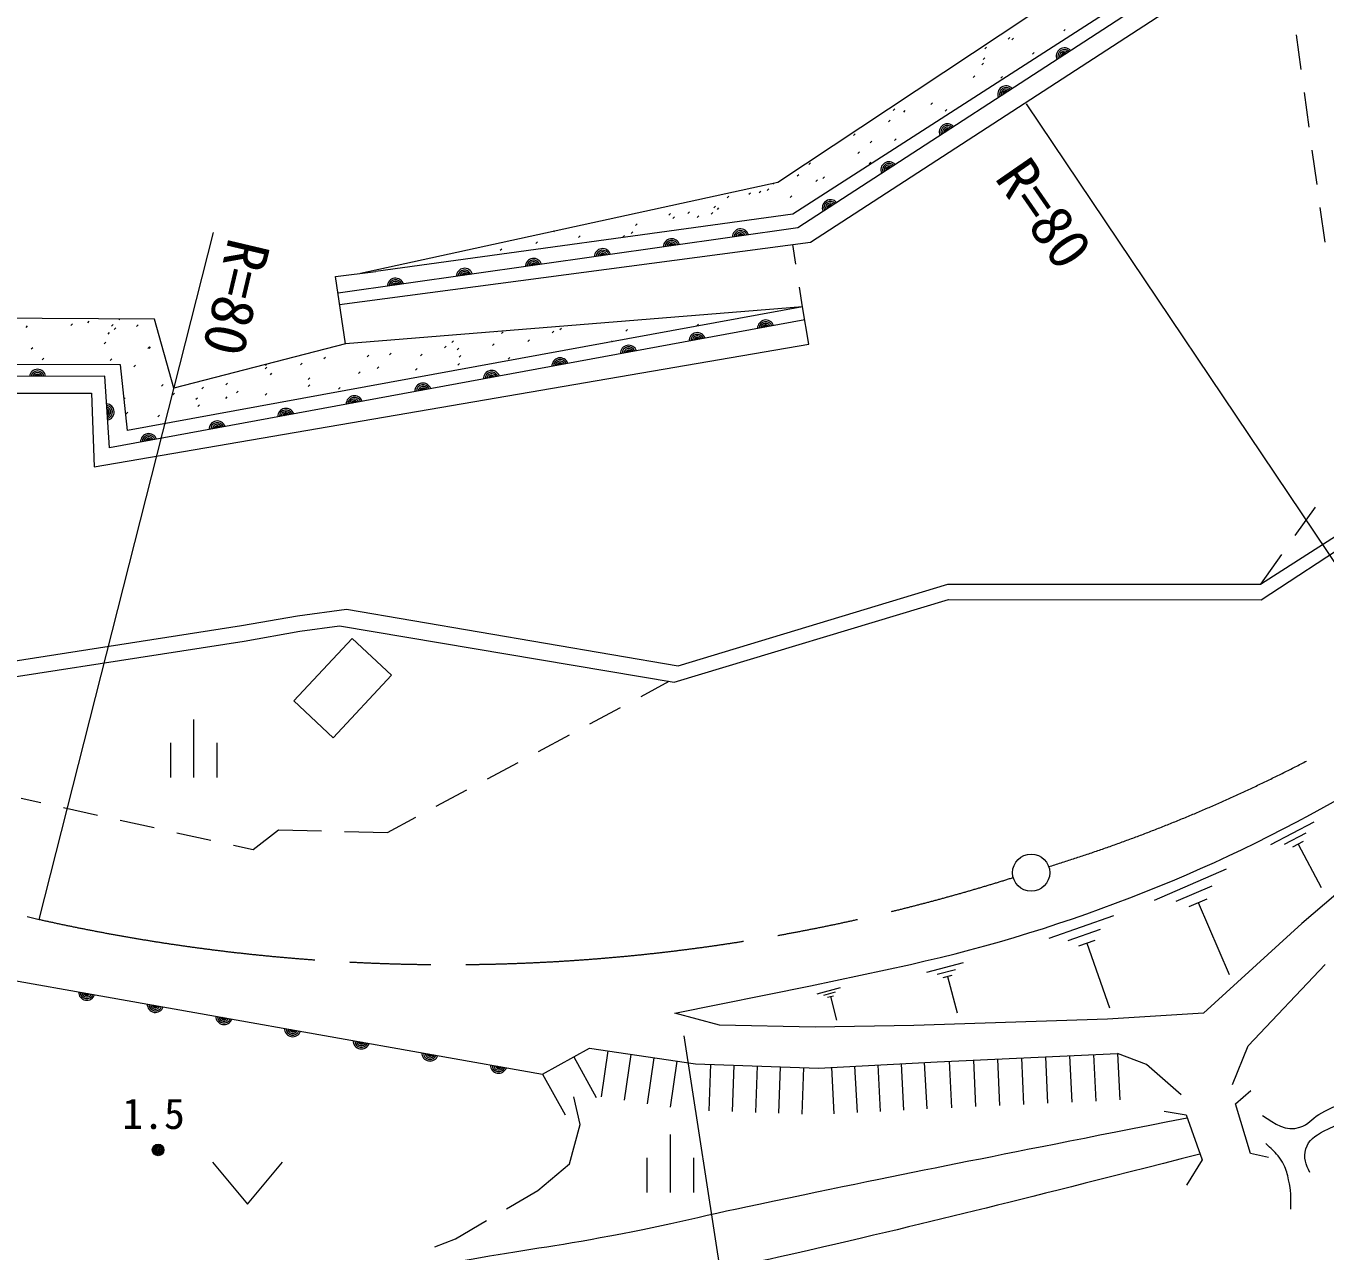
# Model space of a CAD drawing. Units: millimetres, scale not verified. Extents: x 40000 to 680000, y 20000 to 380000.
# Drawn here: x 130619 to 186524, y 243568 to 296289 of the extents above; entities that cross this region are included whole.
import ezdxf
from ezdxf.enums import TextEntityAlignment as Align

# ---------------------------------------------------------------- set-up
doc = ezdxf.new("R2010")
doc.units = ezdxf.units.MM
doc.header["$LTSCALE"] = 1000
doc.linetypes.add('CHAIN', pattern=[18.5, 12, -1.5, 3.5, -1.5])
for name, color, linetype, lineweight in [('M-BGD', 7, 'Continuous', 13), ('M-BMK', 2, 'CHAIN', 13), ('M-BMK-SRVR', 3, 'Continuous', 13), ('M-STR-HTXT', 7, 'Continuous', 13)]:
    doc.layers.add(name, color=color, linetype=linetype, lineweight=lineweight)
doc.styles.add('ＭＳ ゴシック', font='')
doc.styles.get('ＭＳ ゴシック').set_extended_font_data('MS Gothic')

msp = doc.modelspace()

# ---------------------------------------------------------------- linework, layer by layer
at = {"layer": 'M-BGD'}
for p, q in [((172895, 295724), (172965, 295795)), ((173041, 295689), (173111, 295760)), ((175277, 296073), (175348, 296144)), ((185276, 295903), (185482, 294417)), ((171885, 295306), (171956, 295377)), ((171753, 294613), (171824, 294684)), ((171816, 294851), (171886, 294921)), ((173940, 295071), (174011, 295142)), ((171385, 294076), (171456, 294146)), ((172567, 294045), (172637, 294115)), ((169555, 292915), (169625, 292986)), ((185620, 293427), (185826, 291941)), ((167938, 292654), (168009, 292724)), ((168391, 292583), (168461, 292653)), ((170180, 292626), (170250, 292697)), ((167733, 292170), (167803, 292241)), ((166227, 291575), (166297, 291645)), ((166948, 291257), (167019, 291328)), ((167993, 291357), (168064, 291428)), ((166412, 290795), (166483, 290866)), ((185963, 290950), (186169, 289465)), ((164307, 290329), (164378, 290400)), ((166910, 290357), (166980, 290428)), ((163814, 289833), (163885, 289903)), ((164615, 289596), (164685, 289666)), ((164919, 289723), (164989, 289794)), ((161728, 289044), (161799, 289114)), ((162176, 289116), (162246, 289187)), ((162513, 289215), (162584, 289286)), ((162766, 289486), (162807, 289527)), ((160226, 288458), (160297, 288529)), ((160799, 288899), (160870, 288970)), ((163507, 288905), (163577, 288976)), ((186306, 288474), (186512, 286988)), ((158289, 288149), (158359, 288219)), ((158453, 288004), (158524, 288074)), ((159102, 288221), (159172, 288291)), ((159510, 288048), (159581, 288119)), ((160104, 288193), (160175, 288263)), ((160372, 288398), (160443, 288468)), ((153333, 287432), (153368, 287467)), ((156667, 287358), (156737, 287429)), ((156851, 287700), (156922, 287770)), ((152560, 286934), (152631, 287005)), ((154401, 287193), (154472, 287264)), ((156310, 287198), (156381, 287268)), ((163753, 286038), (163620, 286880)), ((151027, 286634), (151098, 286705)), ((143941, 285507), (145678, 285730)), ((144368, 282613), (143941, 285507)), ((164043, 284209), (163910, 285050)), ((164305, 282589), (164043, 284209)), ((132553, 283397), (132623, 283468)), ((133274, 283516), (133345, 283587)), ((134628, 283649), (134658, 283679)), ((159488, 283385), (159559, 283455)), ((130620, 283308), (130691, 283379)), ((134149, 283025), (134219, 283096)), ((134295, 283370), (134366, 283440)), ((134409, 283231), (134480, 283302)), ((135370, 283363), (135441, 283434)), ((150861, 283125), (150876, 283140)), ((151090, 283060), (151161, 283131)), ((153270, 283078), (153341, 283148)), ((153591, 283221), (153662, 283291)), ((156434, 283152), (156505, 283223)), ((130847, 282389), (130917, 282459)), ((133978, 282605), (134049, 282675)), ((135865, 282407), (135936, 282478)), ((135913, 282409), (135984, 282480)), ((148636, 282442), (148707, 282513)), ((148941, 282667), (149012, 282738)), ((149179, 282356), (149249, 282427)), ((150696, 282545), (150767, 282615)), ((152219, 282712), (152290, 282782)), ((155827, 282702), (155859, 282734)), ((131311, 281923), (131381, 281994)), ((134239, 281895), (134310, 281966)), ((142432, 281708), (142503, 281779)), ((143443, 281973), (143513, 282043)), ((145308, 282056), (145379, 282127)), ((146257, 282135), (146328, 282206)), ((147597, 282099), (147668, 282170)), ((149210, 281697), (149281, 281767)), ((149262, 282040), (149333, 282111)), ((151365, 281951), (151436, 282021)), ((135255, 281617), (135325, 281687)), ((140917, 281529), (140988, 281600)), ((140928, 281677), (140985, 281734)), ((141135, 281283), (141206, 281353)), ((144929, 281338), (145000, 281409)), ((145736, 281545), (145807, 281615)), ((147382, 281482), (147453, 281553)), ((136448, 280795), (136519, 280865)), ((138192, 280677), (138262, 280747)), ((139220, 280852), (139291, 280923)), ((142762, 280773), (142833, 280843)), ((142769, 281077), (142840, 281148)), ((144075, 280663), (144146, 280734)), ((134839, 280238), (134887, 280286)), ((136940, 280410), (137011, 280480)), ((137934, 280223), (138005, 280293)), ((139214, 280260), (139284, 280331)), ((139685, 280505), (139756, 280576)), ((140919, 280407), (140990, 280477)), ((134933, 279602), (135004, 279673)), ((136291, 279471), (136362, 279542)), ((138011, 279917), (138081, 279988)), ((186097, 275580), (185232, 274355)), ((184655, 273538), (183753, 272260)), ((157087, 267436), (158303, 268089)), ((154884, 266254), (156206, 266963)), ((137833, 266444), (137833, 263944)), ((152682, 265072), (154003, 265781)), ((136833, 265444), (136833, 263944)), ((138833, 265444), (138833, 263944)), ((150479, 263889), (151800, 264599)), ((148276, 262707), (149598, 263416)), ((130408, 263055), (131254, 262868)), ((132230, 262652), (133695, 262328)), ((146179, 261582), (147395, 262234)), ((134671, 262112), (136136, 261788)), ((140399, 260845), (141488, 261694)), ((141488, 261694), (143334, 261650)), ((184188, 261059), (186057, 262043)), ((137112, 261572), (138577, 261248)), ((144333, 261626), (146179, 261582)), ((184778, 261071), (185713, 261564)), ((185135, 260960), (185602, 261207)), ((185369, 261084), (186354, 259214)), ((139553, 261032), (140399, 260845)), ((179180, 258671), (182282, 260010)), ((180123, 258618), (181674, 259287)), ((180678, 258397), (181454, 258732)), ((181066, 258565), (182405, 255462)), ((174646, 257039), (177432, 258001)), ((175463, 256931), (176856, 257413)), ((175931, 256704), (176628, 256944)), ((176279, 256824), (177242, 254038)), ((128371, 255520), (152852, 251181)), ((169392, 255574), (170962, 255987)), ((169836, 255481), (170621, 255688)), ((170084, 255337), (170476, 255440)), ((170280, 255388), (170694, 253819)), ((164666, 254643), (165679, 254910)), ((164953, 254583), (165459, 254716)), ((165113, 254489), (165366, 254556)), ((165239, 254523), (165506, 253510)), ((155666, 252177), (155377, 250198)), ((154193, 251923), (155162, 250174)), ((156656, 252033), (156366, 250054)), ((157645, 251888), (157356, 249909)), ((158635, 251744), (158345, 249765)), ((160080, 251603), (160009, 249605)), ((168278, 251627), (168383, 249630)), ((169276, 251680), (169382, 249683)), ((170355, 251734), (170447, 249736)), ((171390, 251782), (171482, 249784)), ((172424, 251830), (172517, 249832)), ((173459, 251878), (173552, 249880)), ((174494, 251926), (174587, 249928)), ((175529, 251974), (175622, 249976)), ((176564, 252022), (176657, 250024)), ((177599, 252070), (177692, 250072)), ((152852, 251181), (153821, 249431)), ((161080, 251568), (161008, 249569)), ((162079, 251532), (162008, 249534)), ((163078, 251497), (163007, 249498)), ((164078, 251461), (164007, 249463)), ((165282, 251468), (165388, 249471)), ((166280, 251521), (166386, 249524)), ((167279, 251574), (167385, 249577)), ((154468, 249019), (154196, 250202)), ((154008, 247320), (154468, 249019)), ((158343, 248581), (158343, 246081)), ((138652, 247386), (140152, 245586)), ((140152, 245586), (141652, 247386)), ((152644, 246179), (154008, 247320)), ((157343, 247581), (157343, 246081)), ((159343, 247581), (159343, 246081)), ((151303, 245388), (152644, 246179)), ((149101, 244090), (150442, 244881)), ((148210, 243748), (149101, 244090))]:
    msp.add_line(p, q, dxfattribs=at)
for points in [[(144118, 284306), (164378, 286980), (179837, 297015), (184214, 297698), (180612, 321691)], [(145020, 285646), (162970, 289562), (178496, 299863), (183786, 300549)], [(184047, 298806), (179005, 298087), (163614, 288193), (145678, 285730)], [(184159, 298064), (179177, 297565), (163833, 287608), (144047, 284784)], [(164043, 284209), (144368, 282613), (136986, 280695), (136154, 283669), (104722, 283864), (96764, 283816), (79474, 285841)], [(164043, 284209), (134984, 278880), (134683, 281706), (95785, 281819), (79006, 283839)], [(164134, 283646), (134207, 278136), (134015, 281221), (95214, 281132), (78838, 283122)], [(78668, 282394), (94323, 280493), (133440, 280489), (133552, 277319), (164305, 282589)], [(77365, 276818), (109416, 270059), (125732, 268274), (139896, 270482), (142306, 270909), (144415, 271189), (158687, 268752), (170291, 272260), (183753, 272260), (187533, 274690)], [(77234, 276259), (108857, 269527), (125748, 267598), (140006, 269821), (142409, 270247), (144107, 270472), (158512, 268054), (170316, 271607), (183783, 271590), (187809, 274226)], [(198407, 269878), (198407, 269385), (195400, 266166), (188939, 260574), (185521, 257661)], [(185521, 257661), (181292, 253808), (177157, 253550), (168828, 253268)], [(158538, 253808), (164388, 254983), (168679, 255903)], [(182539, 250729), (183212, 252404), (186536, 255894)], [(168828, 253268), (164576, 253197), (160464, 253291), (158538, 253808)], [(152852, 251181), (154864, 252295), (159437, 251626), (164721, 251438), (169837, 251710), (177599, 252070)], [(180328, 250288), (178838, 251597), (177599, 252070)], [(184097, 247596), (183314, 247768), (182672, 249898), (183330, 250478)], [(179602, 249585), (180542, 249429), (181231, 247486), (180557, 246406)]]:
    msp.add_lwpolyline(points, dxfattribs=at)
msp.add_lwpolyline([(144650, 269931), (142141, 267241), (143841, 265656), (146349, 268346)], close=True, dxfattribs=at)
for radius in [250, 204, 159, 114, 68.2, 22.7]:
    msp.add_circle((136305, 247918), radius, dxfattribs=at)
for centre, radius, start, end in [((175309, 294991), 354, 41.7773, 204.1824), ((175309, 294991), 283, 44.0013, 201.9584), ((175309, 294991), 212, 47.7476, 198.2121), ((175309, 294991), 142, 55.4594, 190.5003), ((175309, 294991), 100, 65.777, 180.1827), ((172793, 293358), 354, 41.7773, 204.1824), ((172793, 293358), 283, 44.0013, 201.9584), ((172793, 293358), 212, 47.7476, 198.2121), ((172793, 293358), 142, 55.4594, 190.5003), ((172793, 293358), 100, 65.777, 180.1827), ((170276, 291725), 354, 41.7773, 204.1824), ((170276, 291725), 283, 44.0013, 201.9584), ((170276, 291725), 212, 47.7476, 198.2121), ((170276, 291725), 142, 55.4594, 190.5003), ((170276, 291725), 100, 65.777, 180.1827), ((167760, 290092), 354, 41.7773, 204.1824), ((167760, 290092), 283, 44.0013, 201.9584), ((167760, 290092), 212, 47.7476, 198.2121), ((167760, 290092), 142, 55.4594, 190.5003), ((167760, 290092), 100, 65.777, 180.1827), ((165243, 288459), 354, 41.7773, 204.1824), ((165243, 288459), 283, 44.0013, 201.9584), ((165243, 288459), 212, 47.7476, 198.2121), ((165243, 288459), 142, 55.4594, 190.5003), ((165243, 288459), 100, 65.777, 180.1827), ((161373, 287202), 354, 16.9204, 179.3256), ((161373, 287202), 283, 19.1445, 177.1016), ((161373, 287202), 212, 22.8908, 173.3553), ((158403, 286778), 354, 16.9204, 179.3256), ((158403, 286778), 283, 19.1445, 177.1016), ((158403, 286778), 212, 22.8908, 173.3553), ((158403, 286778), 142, 30.6025, 165.6435), ((158403, 286778), 100, 40.9202, 155.3259), ((161373, 287202), 142, 30.6025, 165.6435), ((161373, 287202), 100, 40.9202, 155.3259), ((152463, 285931), 354, 16.9204, 179.3256), ((155433, 286355), 354, 16.9204, 179.3256), ((155433, 286355), 283, 19.1445, 177.1016), ((155433, 286355), 212, 22.8908, 173.3553), ((155433, 286355), 142, 30.6025, 165.6435), ((155433, 286355), 100, 40.9202, 155.3259), ((149493, 285507), 354, 16.9204, 179.3256), ((149493, 285507), 283, 19.1445, 177.1016), ((149493, 285507), 212, 22.8908, 173.3553), ((152463, 285931), 283, 19.1445, 177.1016), ((152463, 285931), 212, 22.8908, 173.3553), ((152463, 285931), 142, 30.6025, 165.6435), ((152463, 285931), 100, 40.9202, 155.3259), ((146523, 285083), 354, 16.9204, 179.3256), ((146523, 285083), 283, 19.1445, 177.1016), ((146523, 285083), 212, 22.8908, 173.3553), ((146523, 285083), 142, 30.6025, 165.6435), ((146523, 285083), 100, 40.9202, 155.3259), ((149493, 285507), 142, 30.6025, 165.6435), ((149493, 285507), 100, 40.9202, 155.3259), ((162457, 283282), 354, 19.229, 181.6342), ((162457, 283282), 283, 21.453, 179.4101), ((162457, 283282), 212, 25.1993, 175.6638), ((159507, 282739), 354, 19.229, 181.6342), ((159507, 282739), 283, 21.453, 179.4101), ((159507, 282739), 212, 25.1993, 175.6638), ((162457, 283282), 142, 32.9111, 167.9521), ((162457, 283282), 100, 43.2287, 157.6344), ((156557, 282196), 354, 19.229, 181.6342), ((156557, 282196), 283, 21.453, 179.4101), ((156557, 282196), 212, 25.1993, 175.6638), ((156557, 282196), 142, 32.9111, 167.9521), ((159507, 282739), 142, 32.9111, 167.9521), ((159507, 282739), 100, 43.2287, 157.6344), ((153606, 281653), 354, 19.229, 181.6342), ((153606, 281653), 283, 21.453, 179.4101), ((153606, 281653), 212, 25.1993, 175.6638), ((153606, 281653), 142, 32.9111, 167.9521), ((156557, 282196), 100, 43.2287, 157.6344), ((131115, 281160), 354, 8.9294, 171.3346), ((131115, 281160), 283, 11.1535, 169.1106), ((131115, 281160), 212, 14.8998, 165.3642), ((131115, 281160), 142, 22.6115, 157.6525), ((131115, 281160), 100, 32.9292, 147.3348), ((150656, 281109), 354, 19.229, 181.6342), ((150656, 281109), 283, 21.453, 179.4101), ((150656, 281109), 212, 25.1993, 175.6638), ((150656, 281109), 142, 32.9111, 167.9521), ((150656, 281109), 100, 43.2287, 157.6344), ((153606, 281653), 100, 43.2287, 157.6344), ((147705, 280566), 354, 19.229, 181.6342), ((147705, 280566), 283, 21.453, 179.4101), ((147705, 280566), 212, 25.1993, 175.6638), ((147705, 280566), 142, 32.9111, 167.9521), ((147705, 280566), 100, 43.2287, 157.6344), ((144755, 280023), 354, 19.229, 181.6342), ((144755, 280023), 283, 21.453, 179.4101), ((144755, 280023), 212, 25.1993, 175.6638), ((144755, 280023), 142, 32.9111, 167.9521), ((144755, 280023), 100, 43.2287, 157.6344), ((134057, 279675), 354, 282.3614, 84.7666), ((134057, 279675), 283, 284.5854, 82.5425), ((134057, 279675), 212, 288.3318, 78.7962), ((134057, 279675), 142, 296.0435, 71.0845), ((134057, 279675), 100, 306.3612, 60.7668), ((141805, 279480), 354, 19.229, 181.6342), ((141805, 279480), 283, 21.453, 179.4101), ((141805, 279480), 212, 25.1993, 175.6638), ((141805, 279480), 142, 32.9111, 167.9521), ((141805, 279480), 100, 43.2287, 157.6344), ((138854, 278937), 354, 19.229, 181.6342), ((138854, 278937), 283, 21.453, 179.4101), ((138854, 278937), 212, 25.1993, 175.6638), ((138854, 278937), 142, 32.9111, 167.9521), ((138854, 278937), 100, 43.2287, 157.6344), ((135904, 278394), 354, 19.229, 181.6342), ((135904, 278394), 283, 21.453, 179.4101), ((135904, 278394), 212, 25.1993, 175.6638), ((135904, 278394), 142, 32.9111, 167.9521), ((135904, 278394), 100, 43.2287, 157.6344), ((154099, 321038), 66747, 282.61773, 300.7112), ((133236, 254712), 354, 178.7476, 341.1528), ((133236, 254712), 283, 180.9717, 338.9287), ((133236, 254712), 212, 184.718, 335.1824), ((133236, 254712), 142, 192.4297, 327.4707), ((133236, 254712), 100, 202.7474, 317.153), ((136190, 254189), 354, 178.7476, 341.1528), ((136190, 254189), 283, 180.9717, 338.9287), ((136190, 254189), 212, 184.718, 335.1824), ((136190, 254189), 142, 192.4297, 327.4707), ((136190, 254189), 100, 202.7474, 317.153), ((139144, 253665), 354, 178.7476, 341.1528), ((139144, 253665), 283, 180.9717, 338.9287), ((139144, 253665), 212, 184.718, 335.1824), ((139144, 253665), 142, 192.4297, 327.4707), ((139144, 253665), 100, 202.7474, 317.153), ((142098, 253142), 354, 178.7476, 341.1528), ((142098, 253142), 283, 180.9717, 338.9287), ((142098, 253142), 212, 184.718, 335.1824), ((142098, 253142), 142, 192.4297, 327.4707), ((142098, 253142), 100, 202.7474, 317.153), ((145052, 252618), 354, 178.7476, 341.1528), ((145052, 252618), 283, 180.9717, 338.9287), ((145052, 252618), 212, 184.718, 335.1824), ((145052, 252618), 142, 192.4297, 327.4707), ((145052, 252618), 100, 202.7474, 317.153), ((148006, 252095), 354, 178.7476, 341.1528), ((148006, 252095), 283, 180.9717, 338.9287), ((148006, 252095), 212, 184.718, 335.1824), ((148006, 252095), 142, 192.4297, 327.4707), ((148006, 252095), 100, 202.7474, 317.153), ((150960, 251571), 354, 178.7476, 341.1528), ((150960, 251571), 283, 180.9717, 338.9287), ((150960, 251571), 212, 184.718, 335.1824), ((150960, 251571), 142, 192.4297, 327.4707), ((150960, 251571), 100, 202.7474, 317.153)]:
    msp.add_arc(centre, radius, start, end, dxfattribs=at)
for points, knots in [([(183838, 249400), (184384, 249056), (184819, 248690), (185446, 248892), (185812, 249010), (185930, 249247), (186262, 249440), (186631, 249655), (186845, 249779), (187254, 249900), (187634, 250012), (187874, 249944), (188256, 250046), (188587, 250134), (188747, 250255), (189061, 250390), (189297, 250492), (189419, 250579), (189666, 250651), (190027, 250758), (190247, 250743), (190611, 250839), (191703, 251130), (192368, 251247), (193320, 251855), (194701, 252736), (195024, 253763), (196199, 254903), (196862, 255547), (197321, 255810), (198029, 256404), (199803, 257891), (200829, 258688), (202549, 260237), (203539, 261129), (204110, 261614), (205023, 262584), (205577, 263172), (205704, 263681), (206339, 264181), (207144, 264816), (207811, 264805), (208751, 265215), (209805, 265676), (210454, 265823), (211439, 266418), (212550, 267089), (213338, 267344), (214123, 268378), (214445, 268803), (214560, 269111), (214656, 269635), (214765, 270231), (214621, 270582), (214650, 271187), (214694, 272107), (214571, 272674), (214910, 273530), (215113, 274041), (215633, 274021), (215971, 274455), (216597, 275260), (216953, 275730), (217366, 276663), (217557, 277096), (217633, 277265), (217799, 277797)], [0, 0, 0, 0, 1, 1, 1, 2, 2, 2, 3, 3, 3, 4, 4, 4, 5, 5, 5, 6, 6, 6, 7, 7, 7, 8, 8, 8, 9, 9, 9, 10, 10, 10, 11, 11, 11, 12, 12, 12, 13, 13, 13, 14, 14, 14, 15, 15, 15, 16, 16, 16, 17, 17, 17, 18, 18, 18, 19, 19, 19, 20, 20, 20, 21, 21, 21, 22, 22, 22, 22]), ([(185870, 246945), (185707, 247298), (185585, 247575), (185700, 247961), (185821, 248364), (186095, 248518), (186462, 248723), (187115, 249087), (187560, 249121), (188281, 249315), (189606, 249672), (190388, 249715), (191712, 250077), (192751, 250361), (193395, 250400), (194336, 250924), (194940, 251260), (195161, 251620), (195650, 252108), (196144, 252601), (196250, 253107), (196882, 253403), (197121, 253514), (197304, 253548), (197554, 253464), (197774, 253390), (197855, 253261), (198041, 253121), (198252, 252963), (198395, 252899), (198570, 252702), (198851, 252386), (198951, 252164), (199190, 251816), (199622, 251186), (199827, 250807), (200286, 250197), (200719, 249622), (200885, 249432), (201461, 248777)], [0, 0, 0, 0, 1, 1, 1, 2, 2, 2, 3, 3, 3, 4, 4, 4, 5, 5, 5, 6, 6, 6, 7, 7, 7, 8, 8, 8, 9, 9, 9, 10, 10, 10, 11, 11, 11, 12, 12, 12, 13, 13, 13, 13]), ([(70713, 248562), (75916, 246938), (77423, 246288), (81875, 245510), (82940, 245324), (83546, 245282), (84608, 245082), (86748, 244680), (87888, 244197), (89990, 243628), (91063, 243337), (91646, 243097), (92736, 242881), (94177, 242596), (94994, 242434), (96462, 242373), (98444, 242290), (99554, 242522), (101534, 242639), (103026, 242727), (103864, 243014), (105352, 242881), (107706, 242670), (108882, 241810), (111109, 241018), (112688, 240456), (113473, 239857), (115088, 239409), (117022, 238873), (118165, 238753), (120168, 238647), (123446, 238475), (125287, 238890), (128550, 239240), (132555, 239670), (134806, 239930), (138757, 240712), (141183, 241193), (142476, 241750), (144891, 242288), (146622, 242674), (147605, 242832), (149351, 243147), (151683, 243568), (153004, 243721), (155336, 244146), (158017, 244635), (159495, 245031), (162163, 245590), (169348, 247095), (171625, 247527), (180585, 249307)], [0, 0, 0, 0, 1, 1, 1, 2, 2, 2, 3, 3, 3, 4, 4, 4, 5, 5, 5, 6, 6, 6, 7, 7, 7, 8, 8, 8, 9, 9, 9, 10, 10, 10, 11, 11, 11, 12, 12, 12, 13, 13, 13, 14, 14, 14, 15, 15, 15, 16, 16, 16, 17, 17, 17, 17]), ([(181142, 247736), (172384, 245525), (170120, 244919), (163010, 243304), (159020, 242398), (156775, 241931), (152778, 241056), (150760, 240614), (149636, 240334), (147610, 239928), (145041, 239413), (143580, 239246), (140996, 238817), (139315, 238537), (138362, 238443), (136690, 238111), (134294, 237636), (133004, 237101), (130587, 236742), (128323, 236405), (127028, 236409), (124740, 236361), (122756, 236320), (121639, 236293), (119660, 236446), (117996, 236575), (117054, 236664), (115427, 237039), (113469, 237490), (112491, 238136), (110601, 238817), (109399, 239250), (108758, 239612), (107511, 239893), (107204, 239962), (107001, 240026), (106706, 239917), (106520, 239849), (106406, 239733), (106369, 239538), (106309, 239214), (106480, 239030), (106622, 238732), (106804, 238348), (107043, 238215), (107365, 237937), (108314, 237115), (108957, 236794), (110008, 236107), (110849, 235559), (111338, 235279), (112178, 234728), (113815, 233651), (114327, 233243), (116260, 231813)], [0, 0, 0, 0, 1, 1, 1, 2, 2, 2, 3, 3, 3, 4, 4, 4, 5, 5, 5, 6, 6, 6, 7, 7, 7, 8, 8, 8, 9, 9, 9, 10, 10, 10, 11, 11, 11, 12, 12, 12, 13, 13, 13, 14, 14, 14, 15, 15, 15, 16, 16, 16, 17, 17, 17, 18, 18, 18, 18]), ([(185053, 245372), (185051, 245944), (185072, 246147), (184959, 246625), (184896, 246887), (184870, 247040), (184755, 247283), (184680, 247442), (184611, 247518), (184504, 247659), (184326, 247893), (184231, 247962), (183972, 248191)], [0, 0, 0, 0, 1, 1, 1, 2, 2, 2, 3, 3, 3, 4, 4, 4, 4])]:
    msp.add_open_spline(points, degree=3, knots=knots, dxfattribs=at)
at = {"layer": 'M-BMK'}
msp.add_line((76796, 271279), (131186, 257839), dxfattribs=at)
for centre, radius, start, end in [((155082, 323654), 66483, 287.10279, 302.4297), ((148794, 336604), 80709, 257.39885, 287.5303)]:
    msp.add_arc(centre, radius, start, end, dxfattribs=at)
at = {"layer": 'M-BMK-SRVR'}
for p, q in [((173661, 292937), (190734, 267539)), ((131186, 257839), (138687, 287396))]:
    msp.add_line(p, q, dxfattribs=at)
msp.add_circle((173877, 259851), 800, dxfattribs=at)
at = {"layer": 'M-STR-HTXT'}
msp.add_line((158929, 252832), (163266, 224647), dxfattribs=at)
msp.add_arc((154640, 321415), 96652, 275.07477, 308.74389, dxfattribs=at)

# ---------------------------------------------------------------- texts
at = {"layer": 'M-BGD', "style": 'ＭＳ ゴシック'}
msp.add_text('1.5', height=1320, dxfattribs=at).set_placement((134761, 248425), align=Align.BOTTOM_LEFT)
at = {"layer": 'M-BMK-SRVR', "style": 'ＭＳ ゴシック'}
for rotation, p in [(304.655, (173023, 290274)), (256.703, (140247, 287028))]:
    msp.add_text('R=80', height=1833, rotation=rotation, dxfattribs=at).set_placement(p, align=Align.MIDDLE_LEFT)

doc.saveas('drawing.dxf')
